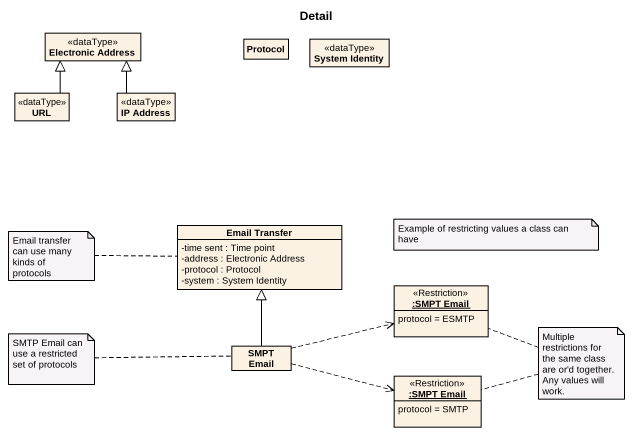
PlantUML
@startuml
title Detail
hide circle
hide empty members
skinparam classAttributeIconSize 0
class "Electronic Address" as Electronic_Address <<dataType>>
class "Protocol" as Protocol_
class "System Identity" as System_Identity <<dataType>>
class URL <<dataType>>
class "IP Address" as IP_Address <<dataType>>
class "Email Transfer" as Email_Transfer {
  -time sent : Time point
  -address : Electronic Address
  -protocol : Protocol
  -system : System Identity
}
object ":SMPT Email" as SMPT_Email <<Restriction>> {
  protocol = ESMTP
}
class "SMPT Email" as SMPT_Email_2
object ":SMPT Email" as SMPT_Email_3 <<Restriction>> {
  protocol = SMTP
}
URL -up-|> Electronic_Address
IP_Address -up-|> Electronic_Address
SMPT_Email_2 -up-|> Email_Transfer
SMPT_Email_2 .right.> SMPT_Email
SMPT_Email_2 .right.> SMPT_Email_3
note left of Email_Transfer : Email transfer can use many kinds of protocols
note as N2
  Example of restricting values a class can have
end note
note left of SMPT_Email_2 : SMTP Email can use a restricted set of protocols
note as N4
  Multiple restrictions for the same class are or'd together. Any values will work.
end note
N4 .. SMPT_Email
N4 .. SMPT_Email_3
@enduml
